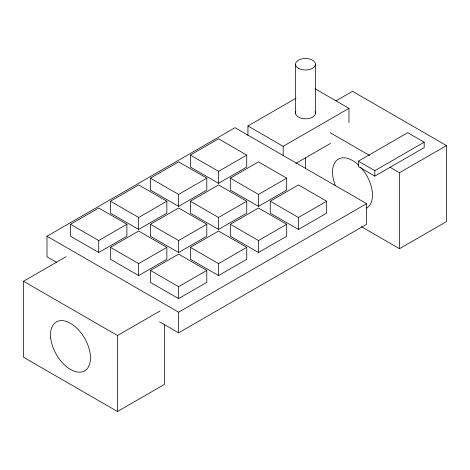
<?xml version="1.0" encoding="UTF-8"?>
<svg xmlns="http://www.w3.org/2000/svg" width="470" height="470" viewBox="0 0 470 470"><rect width="100%" height="100%" fill="white"/><g stroke="black" fill="none" stroke-linecap="round" stroke-linejoin="round"><path stroke-width="0.7" d="M56.535 262.342L47 256.837L47 236.216L235 127.675L366.6 203.651L366.6 224.278L178.6 332.819L159.53 321.803M70.5 224.272L98.7 207.993L126.9 224.272L126.9 236.216L98.7 252.496L70.5 236.216L70.5 224.272L98.7 240.558L126.9 224.272M110.45 201.207L138.65 184.927L166.85 201.207L166.85 213.151L138.65 229.43L110.45 213.151L110.45 201.207L138.65 217.493L166.85 201.207M150.4 178.148L178.6 161.862L206.8 178.148L206.8 190.086L178.6 206.365L150.4 190.086L150.4 178.148L178.6 194.427L206.8 178.148M190.35 155.082L218.55 138.797L246.75 155.082L246.75 167.02L218.55 183.3L190.35 167.02L190.35 155.082L218.55 171.362L246.75 155.082M247.919 135.319L247.919 125.978L296.006 98.218M164.5 324.464L164.5 384.372L117.5 411.509L23.5 357.241L23.5 281.26L66.053 256.691M335.985 100.844L352.5 91.315L446.5 145.583L446.5 221.564L399.5 248.701L361.395 226.699M247.919 125.978L283.169 146.335L348.969 108.341L348.969 122.711M110.45 247.338L138.65 231.058L166.85 247.338L166.85 259.281L138.65 275.561L110.45 259.281L110.45 247.338L138.65 263.623L166.85 247.338M150.4 224.272L178.6 207.993L206.8 224.272L206.8 236.216L178.6 252.496L150.4 236.216L150.4 224.272L178.6 240.558L206.8 224.272M190.35 201.207L218.55 184.927L246.75 201.207L246.75 213.151L218.55 229.43L190.35 213.151L190.35 201.207L218.55 217.493L246.75 201.207M230.3 178.148L258.5 161.862L286.7 178.148L286.7 190.086L258.5 206.365L230.3 190.086L230.3 178.148L258.5 194.427L286.7 178.148M295.824 163.448L330.622 143.356M150.4 270.403L178.6 254.123L206.8 270.403L206.8 282.347L178.6 298.626L150.4 282.347L150.4 270.403L178.6 286.688L206.8 270.403M190.35 247.338L218.55 231.058L246.75 247.338L246.75 259.281L218.55 275.561L190.35 259.281L190.35 247.338L218.55 263.623L246.75 247.338M230.3 224.272L258.5 207.993L286.7 224.272L286.7 236.216L258.5 252.496L230.3 236.216L230.3 224.272L258.5 240.558L286.7 224.272M270.25 201.207L298.45 184.927L326.65 201.207L326.65 213.151L298.45 229.43L270.25 213.151L270.25 201.207L298.45 217.493L326.65 201.207M358.375 161.187L407.725 132.693L424.175 142.193L424.175 147.615L374.825 176.109L358.375 166.615L358.375 161.187L374.825 170.68L424.175 142.193M23.5 281.26L117.5 335.527L160.053 310.964M389.971 167.22L399.5 172.719L446.5 145.583M47 236.216L178.6 312.192L366.6 203.651M314.976 88.718L348.969 108.341M330.269 132.752L369.649 155.482M399.5 172.719L399.5 248.701M374.825 170.68L374.825 176.109M315.464 64.249L315.464 113.094M305.5 157.897L305.5 168.859M298.45 217.493L298.45 229.43M295.524 64.249L295.524 113.094M283.169 146.335L283.169 155.67M258.5 194.427L258.5 206.365M258.5 240.558L258.5 252.496M218.55 171.362L218.55 183.3M218.55 217.493L218.55 229.43M218.55 263.623L218.55 275.561M178.6 194.427L178.6 206.365M178.6 240.558L178.6 252.496M178.6 286.688L178.6 298.626M178.6 312.192L178.6 332.819M138.65 217.493L138.65 229.43M138.65 263.623L138.65 275.561M117.5 335.527L117.5 411.509M98.7 240.558L98.7 252.496M315.123 111.602A9.97 5.758 0 0 1 305.494 118.845A9.97 5.758 0 0 1 295.865 111.602M335.416 185.668A28.247 16.309 60 0 1 336.878 160.182A28.247 16.309 60 0 1 358.774 165.299M360.713 167.291A28.247 16.309 60 0 1 366.553 208.081M298.444 68.32A9.97 5.758 0 0 0 315.123 65.735A9.97 5.758 0 0 0 302.915 58.685A9.97 5.758 0 0 0 298.444 68.32M50.684 337.836A28.247 16.309 60 0 0 82.579 371.729A28.247 16.309 60 0 0 78.237 329.588A28.247 16.309 60 0 0 50.684 337.836"/></g></svg>
